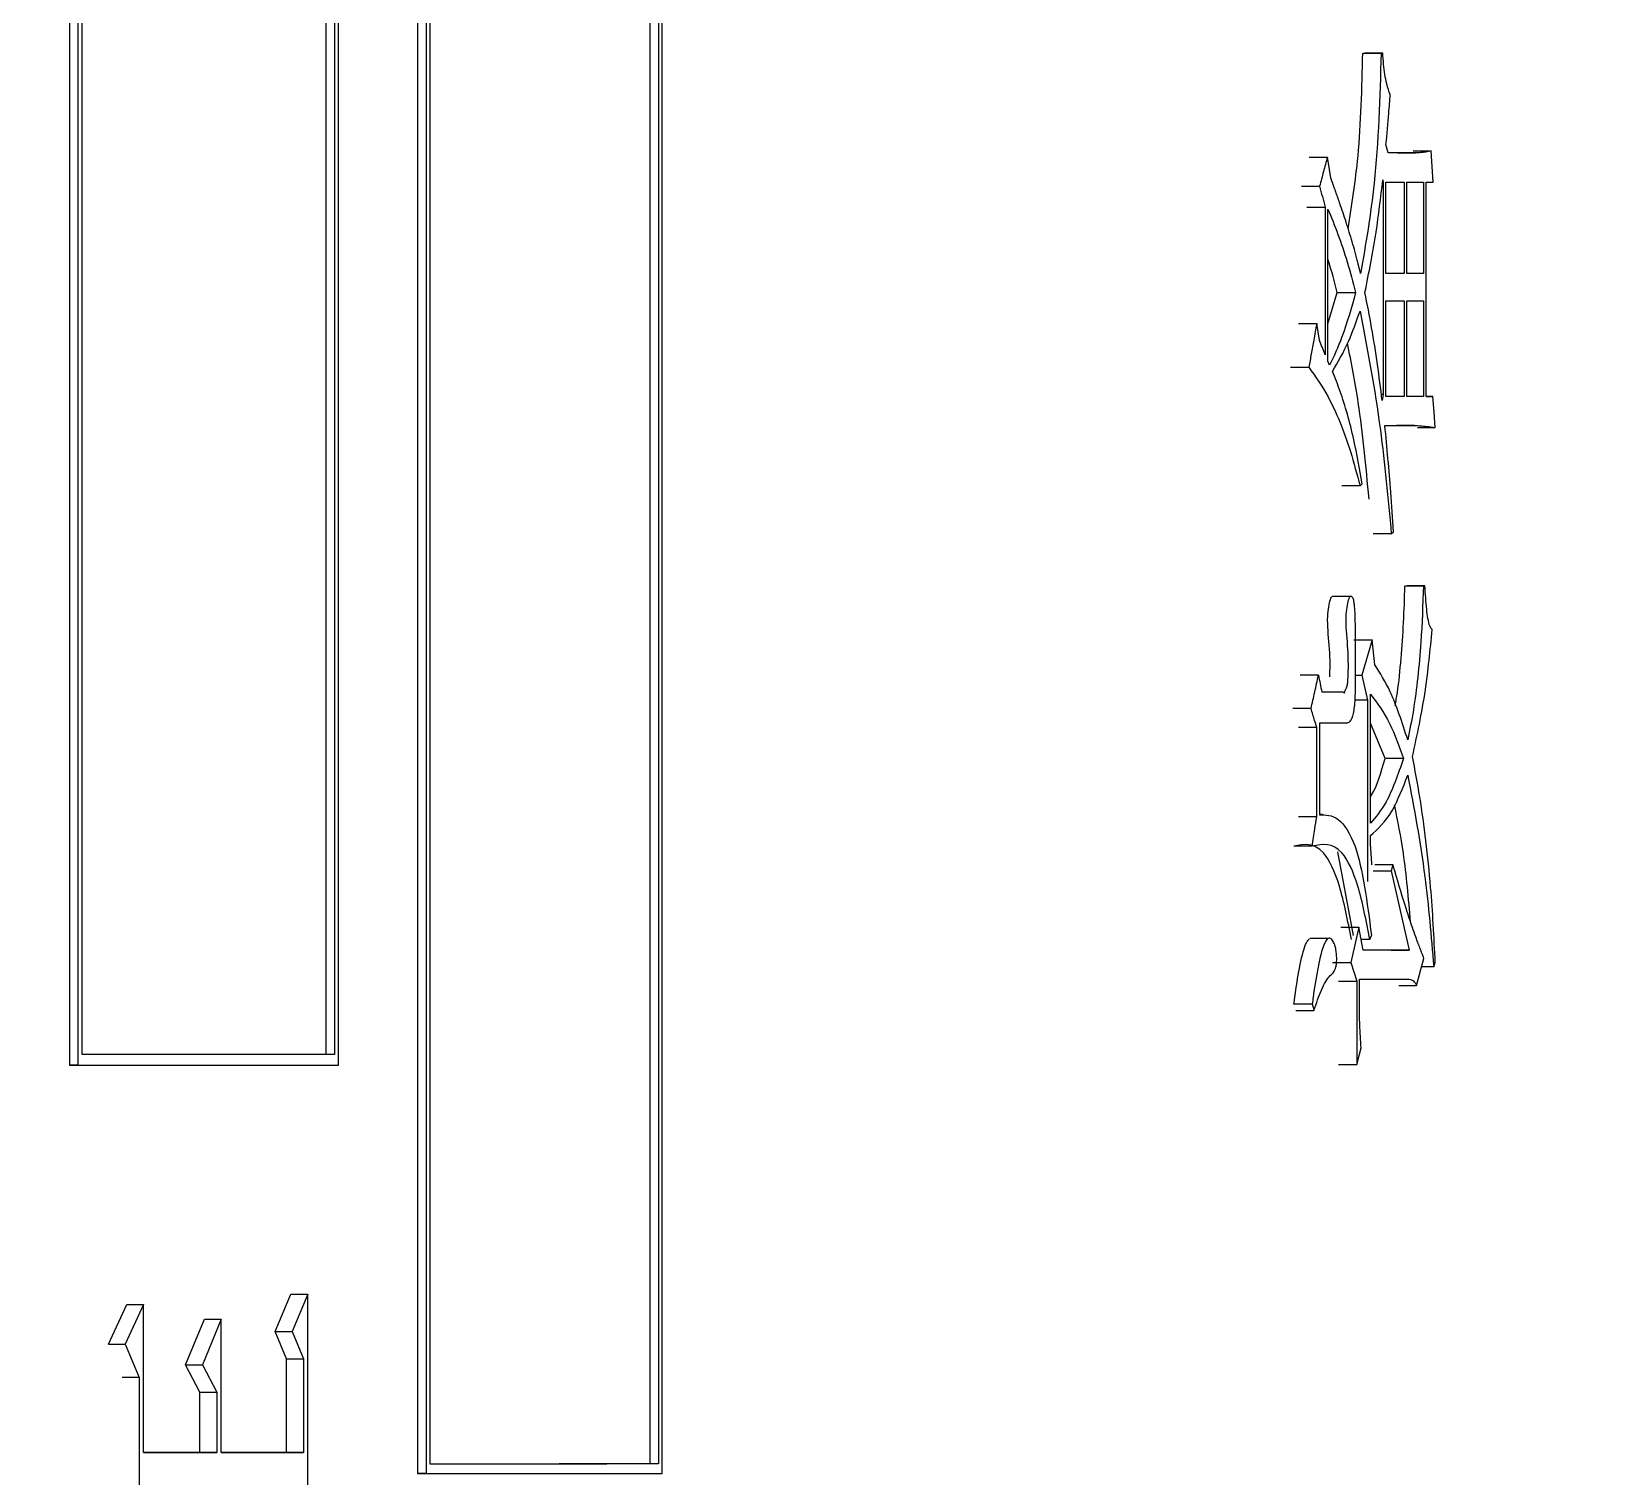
# Model space of a CAD drawing. Header units: millimetres. Extents: x 1890 to 4327, y 775 to 2498.
# Drawn here: x 3076.33 to 3084.5, y 1130.74 to 1138.25 of the extents above; entities that cross this region are included whole.
import ezdxf

# ---------------------------------------------------------------- set-up
doc = ezdxf.new("R2010")
doc.units = ezdxf.units.MM

msp = doc.modelspace()

# ---------------------------------------------------------------- linework, layer by layer
at = {"color": 7, "linetype": 'Continuous', "lineweight": 25}
for p, q in [((3079.5837, 1142.4095), (3079.5835, 1130.8055)), ((3079.6022, 1130.7555), (3079.6024, 1142.4182)), ((3079.5382, 1142.3883), (3079.538, 1130.8055)), ((3078.3316, 1141.842), (3078.3315, 1130.7554)), ((3078.3765, 1141.8608), (3078.3764, 1130.7554)), ((3078.3966, 1130.8054), (3078.3967, 1141.8692)), ((3077.8994, 1141.6613), (3077.8993, 1132.9343)), ((3077.92, 1132.8782), (3077.9201, 1141.67)), ((3077.8549, 1141.6427), (3077.8548, 1132.9343)), ((3076.5668, 1141.1043), (3076.5667, 1132.8782)), ((3076.5889, 1132.9343), (3076.589, 1141.1136)), ((3076.5233, 1141.0861), (3076.5232, 1132.8782)), ((3083.2447, 1138.1389), (3083.3386, 1138.1389)), ((3083.3469, 1138.1389), (3083.2531, 1138.1389)), ((3083.3469, 1138.1389), (3083.3386, 1138.1389)), ((3083.3748, 1137.6197), (3083.3636, 1137.6629)), ((3082.9647, 1137.598), (3083.0592, 1137.598)), ((3083.5175, 1137.6197), (3083.3748, 1137.6197)), ((3083.4241, 1137.6197), (3083.5175, 1137.6197)), ((3083.5052, 1137.6305), (3083.5984, 1137.6305)), ((3082.9237, 1137.4466), (3083.0183, 1137.4466)), ((3083.3497, 1137.4466), (3083.3497, 1136.3649)), ((3083.3636, 1136.9923), (3083.3636, 1137.4682)), ((3083.3636, 1137.4682), (3083.4575, 1137.4682)), ((3083.4575, 1137.4682), (3083.4575, 1136.9923)), ((3083.4712, 1136.9923), (3083.4712, 1137.4682)), ((3083.4712, 1137.4682), (3083.5581, 1137.4682)), ((3083.5581, 1137.4682), (3083.5581, 1136.9923)), ((3083.5715, 1136.3541), (3083.5716, 1137.4682)), ((3083.5716, 1137.4682), (3083.6091, 1137.4682)), ((3082.953, 1137.3384), (3083.0475, 1137.3384)), ((3083.0475, 1137.3384), (3083.0475, 1136.5704)), ((3083.0621, 1136.5379), (3083.0621, 1137.3276)), ((3083.4575, 1136.9923), (3083.3636, 1136.9923)), ((3083.4575, 1136.9923), (3083.3639, 1136.9923)), ((3083.5581, 1136.9923), (3083.4712, 1136.9923)), ((3083.5581, 1136.9923), (3083.4712, 1136.9923)), ((3083.0621, 1136.7315), (3083.1103, 1136.895)), ((3083.1118, 1136.8949), (3083.206, 1136.8949)), ((3083.3636, 1136.354), (3083.3636, 1136.8516)), ((3083.3636, 1136.8516), (3083.4575, 1136.8516)), ((3083.4575, 1136.8516), (3083.4575, 1136.3541)), ((3083.4712, 1136.8516), (3083.5581, 1136.8517)), ((3083.4712, 1136.3541), (3083.4712, 1136.8516)), ((3083.5581, 1136.8517), (3083.5581, 1136.3541)), ((3082.909, 1136.7326), (3083.0037, 1136.7326)), ((3083.0708, 1136.5163), (3083.0621, 1136.5379)), ((3083.3497, 1136.3649), (3083.3398, 1136.3649)), ((3083.3497, 1136.3649), (3083.3441, 1136.3324)), ((3083.4575, 1136.3541), (3083.3636, 1136.354)), ((3083.4575, 1136.3541), (3083.3639, 1136.3541)), ((3083.5581, 1136.3541), (3083.4712, 1136.3541)), ((3083.5581, 1136.3541), (3083.4712, 1136.3541)), ((3083.6064, 1136.3541), (3083.5715, 1136.3541)), ((3083.5715, 1136.3541), (3083.6064, 1136.3541)), ((3083.358, 1136.2026), (3083.5121, 1136.2026)), ((3083.5121, 1136.2026), (3083.4186, 1136.2026)), ((3083.5266, 1136.1918), (3083.6198, 1136.1918)), ((3083.2287, 1135.8889), (3083.1345, 1135.8889)), ((3083.2287, 1135.8889), (3083.24, 1135.8997)), ((3083.3913, 1135.6401), (3083.4024, 1135.6509)), ((3083.4647, 1135.3697), (3083.5581, 1135.3697)), ((3083.5661, 1135.3697), (3083.4729, 1135.3697)), ((3083.5661, 1135.3697), (3083.5581, 1135.3697)), ((3083.1783, 1135.3138), (3083.0835, 1135.3138)), ((3083.1969, 1135.0884), (3083.2909, 1135.0884)), ((3083.2909, 1135.0884), (3083.2372, 1134.9045)), ((3083.3049, 1134.9586), (3083.2909, 1135.0884)), ((3083.2031, 1135.0127), (3083.2031, 1134.8396)), ((3083.0124, 1134.9045), (3082.9178, 1134.9045)), ((3083.2031, 1134.9045), (3083.2372, 1134.9045)), ((3083.2372, 1134.9045), (3083.2683, 1134.7747)), ((3083.03, 1134.818), (3083.1401, 1134.818)), ((3083.0458, 1134.818), (3083.1401, 1134.818)), ((3083.2824, 1134.1365), (3083.2824, 1134.8071)), ((3082.9743, 1134.7314), (3082.8796, 1134.7314)), ((3083.2683, 1134.7747), (3083.2008, 1134.7747)), ((3083.2683, 1134.7747), (3083.2683, 1133.8336)), ((3083.0036, 1134.6341), (3082.909, 1134.6341)), ((3083.0036, 1134.1689), (3083.0036, 1134.6341)), ((3083.1573, 1134.6557), (3083.0183, 1134.6557)), ((3083.0183, 1134.6557), (3083.0183, 1134.1797)), ((3083.3587, 1134.4719), (3083.2824, 1134.655)), ((3083.4547, 1134.4719), (3083.3611, 1134.4719)), ((3083.0339, 1134.1804), (3083.0183, 1134.1804)), ((3082.9801, 1134.0174), (3082.8855, 1134.0174)), ((3083.1122, 1133.987), (3083.1922, 1133.5524)), ((3083.3996, 1133.9202), (3083.3059, 1133.9202)), ((3083.3996, 1133.9202), (3083.3913, 1133.8877)), ((3083.2976, 1133.8877), (3083.3913, 1133.8877)), ((3083.3913, 1133.8877), (3083.4848, 1133.4766)), ((3083.1288, 1133.5956), (3083.223, 1133.5956)), ((3083.223, 1133.5956), (3083.1802, 1133.4117)), ((3083.2457, 1133.4766), (3083.223, 1133.5956)), ((3083.0625, 1133.5362), (3082.9674, 1133.5362)), ((3083.2796, 1133.5307), (3083.2354, 1133.5307)), ((3083.2796, 1133.5307), (3083.288, 1133.5524)), ((3083.086, 1133.4117), (3083.1802, 1133.4117)), ((3083.1802, 1133.4117), (3083.2116, 1133.3144)), ((3083.4848, 1133.4766), (3083.2457, 1133.4766)), ((3083.3913, 1133.4767), (3083.4848, 1133.4766)), ((3083.5229, 1133.2928), (3083.5607, 1133.4334)), ((3083.6117, 1133.3901), (3083.6197, 1133.4117)), ((3083.2258, 1133.3252), (3083.4848, 1133.3252)), ((3083.2258, 1133.1846), (3083.2258, 1133.3252)), ((3083.3913, 1133.3252), (3083.4848, 1133.3252)), ((3083.6117, 1133.3901), (3083.5491, 1133.3901)), ((3083.2116, 1133.3144), (3083.2116, 1132.8817)), ((3083.4295, 1133.2928), (3083.5229, 1133.2928)), ((3082.9801, 1133.1953), (3082.8855, 1133.1953)), ((3082.8943, 1133.1629), (3082.9889, 1133.1629)), ((3077.8993, 1132.9343), (3077.8548, 1132.9343)), ((3083.2116, 1132.8817), (3083.2343, 1132.9682)), ((3076.5232, 1132.8782), (3077.8755, 1132.8782)), ((3076.5667, 1132.8782), (3076.5232, 1132.8782)), ((3077.8755, 1132.8782), (3077.92, 1132.8782)), ((3077.5914, 1131.4933), (3077.6732, 1131.688)), ((3077.6732, 1131.688), (3077.7618, 1131.688)), ((3077.7618, 1131.688), (3077.6799, 1131.4933)), ((3077.7618, 1130.0979), (3077.7618, 1131.688)), ((3076.7253, 1131.4284), (3076.8203, 1131.6339)), ((3076.9078, 1131.6339), (3076.8127, 1131.4284)), ((3076.9078, 1130.8659), (3076.9078, 1131.6339)), ((3077.1258, 1131.3202), (3077.2235, 1131.5582)), ((3077.3115, 1131.5582), (3077.2137, 1131.3202)), ((3077.3115, 1130.8659), (3077.3115, 1131.5582)), ((3077.5914, 1131.4933), (3077.6799, 1131.4933)), ((3077.6505, 1131.3527), (3077.5914, 1131.4933)), ((3077.6799, 1131.4933), (3077.7391, 1131.3527)), ((3076.7253, 1131.4284), (3076.8127, 1131.4284)), ((3076.8127, 1131.4284), (3076.884, 1131.2553)), ((3077.1258, 1131.3202), (3077.2137, 1131.3202)), ((3077.2003, 1131.1796), (3077.1258, 1131.3202)), ((3077.2137, 1131.3202), (3077.2883, 1131.1796)), ((3077.6505, 1130.8659), (3077.6505, 1131.3527)), ((3077.7391, 1131.3527), (3077.7391, 1130.8659)), ((3076.884, 1131.2553), (3076.7966, 1131.2553)), ((3076.884, 1131.2553), (3076.884, 1129.968)), ((3077.2003, 1131.1796), (3077.2883, 1131.1796)), ((3077.2003, 1130.8659), (3077.2003, 1131.1796)), ((3077.2883, 1131.1796), (3077.2883, 1130.8659)), ((3077.2883, 1130.8659), (3076.9078, 1130.8659)), ((3076.9078, 1130.8659), (3077.2003, 1130.8659)), ((3077.2003, 1130.8659), (3077.2883, 1130.8659)), ((3077.7391, 1130.8659), (3077.3115, 1130.8659)), ((3077.3115, 1130.8659), (3077.6505, 1130.8659)), ((3077.6505, 1130.8659), (3077.7391, 1130.8659)), ((3079.5835, 1130.8055), (3079.538, 1130.8055)), ((3078.3315, 1130.7554), (3079.5561, 1130.7555)), ((3078.3764, 1130.7554), (3078.3315, 1130.7554)), ((3079.5561, 1130.7555), (3079.6022, 1130.7555))]:
    msp.add_line(p, q, dxfattribs=at)
at = {"color": 7, "linetype": 'Continuous', "lineweight": 25, "flags": 128}
for points in [[(3083.0766, 1137.4898), (3083.0695, 1137.5338), (3083.0644, 1137.5659), (3083.0592, 1137.598)], [(3083.6091, 1137.4682), (3083.6038, 1137.5494), (3083.5984, 1137.6305)], [(3083.3469, 1137.4791), (3083.3483, 1137.4628), (3083.3497, 1137.4466)], [(3083.0183, 1136.6461), (3083.011, 1136.6894), (3083.0037, 1136.7326)], [(3082.8678, 1136.5055), (3082.8912, 1136.5055), (3082.9153, 1136.5055), (3082.9625, 1136.5055)], [(3083.6198, 1136.1918), (3083.6131, 1136.2729), (3083.6064, 1136.3541)], [(3083.3913, 1135.6401), (3083.3524, 1135.6401), (3083.3239, 1135.6401), (3083.2976, 1135.6401)], [(3083.0036, 1134.1689), (3082.9795, 1134.1689), (3082.9554, 1134.1689), (3082.909, 1134.1689)], [(3083.1174, 1133.3144), (3083.1638, 1133.3144), (3083.2116, 1133.3144)], [(3082.9801, 1133.1954), (3082.9845, 1133.1791), (3082.9889, 1133.1629)], [(3083.1174, 1132.8817), (3083.1401, 1132.8817), (3083.1642, 1132.8817), (3083.2116, 1132.8817)], [(3076.8203, 1131.6339), (3076.864, 1131.6339), (3076.9078, 1131.6339)], [(3077.2235, 1131.5582), (3077.2675, 1131.5582), (3077.3115, 1131.5582)], [(3077.6505, 1131.3527), (3077.6948, 1131.3527), (3077.7391, 1131.3527)]]:
    msp.add_lwpolyline(points, dxfattribs=at)
at = {"color": 7, "linetype": 'Continuous', "lineweight": 25}
for points, knots in [([(3009.4559, 1127.4815), (3012.0163, 1127.5064), (3015.5967, 1127.5412), (3020.8659, 1127.8199), (3025.3303, 1128.1552), (3030.6464, 1128.7209), (3036.2154, 1129.4942), (3042.0288, 1130.5042), (3048.0001, 1131.7603), (3054.0761, 1133.2709), (3060.214, 1135.0416), (3066.3793, 1137.0758), (3072.5428, 1139.3753), (3078.6797, 1141.9405), (3084.7678, 1144.7709), (3090.7873, 1147.8647), (3096.7201, 1151.2193), (3102.5492, 1154.8315), (3108.2589, 1158.697), (3113.8345, 1162.8111), (3119.2618, 1167.1684), (3124.5274, 1171.7626), (3129.6188, 1176.5871), (3134.5237, 1181.6348), (3139.2305, 1186.8977), (3143.7283, 1192.3677), (3148.0065, 1198.0359), (3152.0552, 1203.8931), (3155.8649, 1209.9298), (3159.4265, 1216.1356), (3162.7318, 1222.5003), (3165.7726, 1229.0128), (3168.5417, 1235.662), (3171.0321, 1242.4364), (3173.2376, 1249.3241), (3175.1522, 1256.3129), (3176.7708, 1263.3905), (3178.0886, 1270.5442), (3179.1015, 1277.7612), (3179.8059, 1285.0284), (3180.1988, 1292.3326), (3180.2777, 1299.6604), (3180.0407, 1306.9985), (3179.4865, 1314.3332), (3178.6143, 1321.6509), (3177.424, 1328.9379), (3175.9159, 1336.1805), (3174.0909, 1343.3651), (3171.9504, 1350.4779), (3169.4966, 1357.5054), (3166.7317, 1364.434), (3163.659, 1371.2503), (3160.2819, 1377.941), (3156.6043, 1384.4929), (3152.6306, 1390.8929), (3148.3657, 1397.1282), (3143.8145, 1403.1863), (3138.9826, 1409.0546), (3133.8754, 1414.721), (3128.4988, 1420.1736), (3123.0521, 1425.2212), (3117.5787, 1429.8734), (3112.1205, 1434.1429), (3106.4956, 1438.1852), (3100.7141, 1441.9936), (3094.7867, 1445.5618), (3088.7242, 1448.8837), (3082.5384, 1451.954), (3076.2418, 1454.7675), (3069.8481, 1457.3194), (3063.373, 1459.6055), (3056.8353, 1461.6218), (3050.2603, 1463.3643), (3043.6875, 1464.8292), (3037.1937, 1466.0107), (3030.9042, 1466.9078), (3025.3805, 1467.4912), (3020.4976, 1467.8588), (3015.6735, 1468.0986), (3009.6992, 1468.2157), (3004.1824, 1468.1053), (2998.9131, 1467.8336), (2994.4487, 1467.4961), (2989.1327, 1466.9312), (2983.5636, 1466.1577), (2977.7502, 1465.1477), (2971.779, 1463.8916), (2965.7029, 1462.381), (2959.565, 1460.6103), (2953.3998, 1458.5761), (2947.2362, 1456.2766), (2941.0994, 1453.7114), (2935.0113, 1450.881), (2928.9917, 1447.7872), (2923.059, 1444.4326), (2917.2299, 1440.8204), (2911.5201, 1436.9549), (2905.9446, 1432.8408), (2900.5173, 1428.4835), (2895.2516, 1423.8893), (2890.1603, 1419.0648), (2885.2554, 1414.0171), (2880.5485, 1408.7542), (2876.0507, 1403.2842), (2871.7725, 1397.616), (2867.7238, 1391.7587), (2863.9142, 1385.7221), (2860.3524, 1379.5163), (2857.0477, 1373.1515), (2854.0049, 1366.6395), (2851.243, 1359.9881), (2848.9059, 1353.706), (2847.6274, 1349.6009), (2847.0642, 1347.7924)], [0, 0, 0, 0, 0.0102074, 0.014274, 0.021037, 0.0280561, 0.0355867, 0.0434511, 0.0515783, 0.0599113, 0.0684099, 0.0770439, 0.085791, 0.0946336, 0.1035582, 0.112554, 0.1216124, 0.1307262, 0.1398897, 0.1490979, 0.1583469, 0.1676331, 0.1769537, 0.1863062, 0.1956884, 0.2050985, 0.2145348, 0.2239961, 0.233481, 0.2429885, 0.2525178, 0.262068, 0.2716385, 0.2812287, 0.2908382, 0.3004664, 0.3101132, 0.3197782, 0.3294613, 0.3391624, 0.3488814, 0.3586183, 0.3683733, 0.3781464, 0.387938, 0.3977483, 0.4075776, 0.4174265, 0.4272956, 0.4371854, 0.4470968, 0.4570307, 0.4669882, 0.4769704, 0.486979, 0.4970156, 0.5070822, 0.5171812, 0.5273154, 0.5374882, 0.5477037, 0.5569145, 0.5661226, 0.5753266, 0.5845258, 0.5937191, 0.6029052, 0.6120821, 0.6212471, 0.6303962, 0.6395236, 0.6486197, 0.6576679, 0.6666375, 0.6754633, 0.6839789, 0.6919633, 0.6976055, 0.7035012, 0.7112199, 0.7214273, 0.7254939, 0.7322569, 0.739276, 0.7468066, 0.754671, 0.7627982, 0.7711312, 0.7796298, 0.7882638, 0.7970109, 0.8058535, 0.8147781, 0.8237739, 0.8328323, 0.8419461, 0.8511096, 0.8603178, 0.8695668, 0.878853, 0.8881736, 0.8975261, 0.9069083, 0.9163184, 0.9257547, 0.935216, 0.9447009, 0.9542084, 0.9637377, 0.9732879, 0.9828584, 0.9924486, 1, 1, 1, 1]), ([(3083.1672, 1137.2252), (3083.1865, 1137.3489), (3083.2309, 1137.6331), (3083.2384, 1137.9564), (3083.2427, 1138.1389)], [0, 0, 0, 0, 0.4353287, 1, 1, 1, 1]), ([(3083.3386, 1138.1389), (3083.3315, 1137.9074), (3083.319, 1137.4976), (3083.2581, 1137.1455), (3083.2316, 1136.9923)], [0, 0, 0, 0, 0.56492, 1, 1, 1, 1]), ([(3083.3859, 1137.9226), (3083.3792, 1137.94), (3083.3681, 1137.9691), (3083.3574, 1138.0266), (3083.3507, 1138.0809), (3083.3482, 1138.1195), (3083.3469, 1138.1389)], [0, 0, 0, 0, 0.330275, 0.550122, 0.773937, 1, 1, 1, 1]), ([(3083.3636, 1137.6629), (3083.3685, 1137.7175), (3083.3763, 1137.8036), (3083.3833, 1137.8906), (3083.3859, 1137.9226)], [0, 0, 0, 0, 0.632425, 1, 1, 1, 1]), ([(3083.0592, 1137.598), (3083.0524, 1137.5728), (3083.0388, 1137.5223), (3083.0252, 1137.4718), (3083.0183, 1137.4466)], [0, 0, 0, 0, 0.5, 1, 1, 1, 1]), ([(3083.5984, 1137.6305), (3083.589, 1137.6281), (3083.571, 1137.6233), (3083.544, 1137.6207), (3083.5263, 1137.62), (3083.5175, 1137.6197)], [0, 0, 0, 0, 0.350188, 0.675022, 1, 1, 1, 1]), ([(3083.2316, 1136.9923), (3083.231, 1136.9947), (3083.2301, 1136.9982), (3083.229, 1137.0029), (3083.2278, 1137.0077), (3083.2267, 1137.0124), (3083.2255, 1137.0171), (3083.2246, 1137.0206), (3083.2235, 1137.0253), (3083.2223, 1137.0301), (3083.2211, 1137.0348), (3083.2203, 1137.0383), (3083.2194, 1137.0418), (3083.2182, 1137.0465), (3083.2167, 1137.0523), (3083.2152, 1137.0581), (3083.2132, 1137.0662), (3083.2069, 1137.0903), (3083.1907, 1137.1486), (3083.1725, 1137.2088), (3083.1486, 1137.2845), (3083.1343, 1137.3273), (3083.1218, 1137.3633), (3083.119, 1137.3713), (3083.1162, 1137.3793), (3083.1134, 1137.3872), (3083.1113, 1137.3931), (3083.1092, 1137.3991), (3083.1064, 1137.407), (3083.1036, 1137.4149), (3083.1008, 1137.4228), (3083.0987, 1137.4287), (3083.0969, 1137.4336), (3083.0955, 1137.4375), (3083.0941, 1137.4415), (3083.0927, 1137.4454), (3083.0913, 1137.4493), (3083.0902, 1137.4523), (3083.0888, 1137.4562), (3083.0874, 1137.4601), (3083.086, 1137.464), (3083.0849, 1137.467), (3083.0838, 1137.4699), (3083.0824, 1137.4738), (3083.081, 1137.4777), (3083.0796, 1137.4816), (3083.0782, 1137.4854), (3083.0772, 1137.4881), (3083.0766, 1137.4898)], [0, 0, 0, 0, 0.012754, 0.019131, 0.0255081, 0.0382621, 0.0446391, 0.0510162, 0.0573932, 0.0701472, 0.0765243, 0.0829013, 0.0892783, 0.0956553, 0.1084094, 0.1211635, 0.1275405, 0.1530491, 0.2551015, 0.4592227, 0.5102396, 0.714344, 0.727098, 0.7398521, 0.7653602, 0.7781143, 0.7908683, 0.8036224, 0.8163764, 0.8418845, 0.8546386, 0.8673926, 0.8801467, 0.8865237, 0.8929007, 0.9056548, 0.9120318, 0.9184088, 0.9247859, 0.9375399, 0.9439169, 0.950294, 0.956671, 0.963048, 0.975802, 0.9821791, 0.9885561, 1, 1, 1, 1]), ([(3083.0183, 1137.4466), (3083.0232, 1137.4285), (3083.033, 1137.3925), (3083.0427, 1137.3564), (3083.0475, 1137.3384)], [0, 0, 0, 0, 0.500001, 1, 1, 1, 1]), ([(3083.2542, 1136.8949), (3083.2749, 1136.9969), (3083.3121, 1137.1799), (3083.3362, 1137.3872), (3083.3469, 1137.4791)], [0, 0, 0, 0, 0.556532, 1, 1, 1, 1]), ([(3083.0621, 1137.3276), (3083.0796, 1137.2846), (3083.1145, 1137.1991), (3083.163, 1137.0556), (3083.1916, 1136.9486), (3083.206, 1136.8949)], [0, 0, 0, 0, 0.334945, 0.666198, 1, 1, 1, 1]), ([(3083.1103, 1136.895), (3083.0962, 1136.9501), (3083.081, 1137.0099), (3083.0634, 1137.0618), (3083.0621, 1137.0658)], [0, 0, 0, 0, 0.923148, 1, 1, 1, 1]), ([(3083.206, 1136.8949), (3083.1832, 1136.8137), (3083.1427, 1136.6694), (3083.0926, 1136.5628), (3083.0708, 1136.5163)], [0, 0, 0, 0, 0.56355, 1, 1, 1, 1]), ([(3083.3441, 1136.3324), (3083.3361, 1136.3953), (3083.3197, 1136.5249), (3083.2897, 1136.7132), (3083.2661, 1136.8342), (3083.2542, 1136.8949)], [0, 0, 0, 0, 0.320214, 0.659112, 1, 1, 1, 1]), ([(3083.0853, 1136.4839), (3083.114, 1136.5322), (3083.1655, 1136.6191), (3083.2093, 1136.7427), (3083.2287, 1136.7975)], [0, 0, 0, 0, 0.556747, 1, 1, 1, 1]), ([(3083.2287, 1136.7975), (3083.2671, 1136.5966), (3083.3363, 1136.2351), (3083.3744, 1135.8232), (3083.3913, 1135.6401)], [0, 0, 0, 0, 0.555577, 1, 1, 1, 1]), ([(3083.0037, 1136.7326), (3082.9985, 1136.7038), (3082.989, 1136.6515), (3082.9753, 1136.5758), (3082.9668, 1136.5289), (3082.9625, 1136.5055)], [0, 0, 0, 0, 0.380657, 0.690329, 1, 1, 1, 1]), ([(3083.0475, 1136.5704), (3083.0427, 1136.583), (3083.0329, 1136.6082), (3083.0232, 1136.6335), (3083.0183, 1136.6461)], [0, 0, 0, 0, 0.499997, 1, 1, 1, 1]), ([(3083.2755, 1135.8201), (3083.2596, 1135.9916), (3083.233, 1136.28), (3083.1835, 1136.5292), (3083.1635, 1136.6301)], [0, 0, 0, 0, 0.595013, 1, 1, 1, 1]), ([(3082.9625, 1136.5055), (3082.9966, 1136.4578), (3083.0531, 1136.3789), (3083.1245, 1136.2257), (3083.1803, 1136.0709), (3083.2125, 1135.9498), (3083.2287, 1135.8889)], [0, 0, 0, 0, 0.33491, 0.554084, 0.775731, 1, 1, 1, 1]), ([(3083.24, 1135.8997), (3083.2263, 1135.9782), (3083.2038, 1136.1067), (3083.1636, 1136.263), (3083.1266, 1136.3827), (3083.099, 1136.4502), (3083.0853, 1136.4838)], [0, 0, 0, 0, 0.345122, 0.565624, 0.783909, 1, 1, 1, 1]), ([(3083.4024, 1135.6509), (3083.3979, 1135.7196), (3083.3894, 1135.847), (3083.3743, 1136.0307), (3083.3634, 1136.1453), (3083.358, 1136.2026)], [0, 0, 0, 0, 0.368755, 0.684174, 1, 1, 1, 1]), ([(3083.5121, 1136.2026), (3083.5225, 1136.2023), (3083.5435, 1136.2016), (3083.5794, 1136.1982), (3083.6048, 1136.1942), (3083.6198, 1136.1918)], [0, 0, 0, 0, 0.289216, 0.578434, 1, 1, 1, 1]), ([(3083.4113, 1134.7485), (3083.4153, 1134.7705), (3083.4289, 1134.8457), (3083.4426, 1134.9928), (3083.4563, 1135.1779), (3083.4601, 1135.3057), (3083.4619, 1135.3697)], [0, 0, 0, 0, 0.120306, 0.411451, 0.705042, 1, 1, 1, 1]), ([(3083.5581, 1135.3697), (3083.5547, 1135.271), (3083.5491, 1135.109), (3083.5294, 1134.8938), (3083.5072, 1134.7216), (3083.4868, 1134.6198), (3083.4766, 1134.5692)], [0, 0, 0, 0, 0.343988, 0.565055, 0.783969, 1, 1, 1, 1]), ([(3083.6037, 1135.1425), (3083.5993, 1135.1473), (3083.5903, 1135.1572), (3083.5811, 1135.1993), (3083.572, 1135.2689), (3083.5686, 1135.328), (3083.5661, 1135.3697)], [0, 0, 0, 0, 0.175771, 0.359485, 0.548639, 1, 1, 1, 1]), ([(3083.0709, 1134.8964), (3083.0711, 1134.8991), (3083.0748, 1134.9525), (3083.0709, 1135.0607), (3083.0565, 1135.1787), (3083.0651, 1135.2607), (3083.072, 1135.2936), (3083.0784, 1135.3104), (3083.0813, 1135.3123), (3083.0822, 1135.3129)], [0, 0, 0, 0, 0.018521, 0.367057, 0.710389, 0.822056, 0.932404, 0.97926, 1, 1, 1, 1]), ([(3083.1401, 1134.818), (3083.1413, 1134.8167), (3083.1435, 1134.8144), (3083.1464, 1134.8131), (3083.1485, 1134.8146), (3083.1511, 1134.8218), (3083.155, 1134.834), (3083.1612, 1134.8454), (3083.1656, 1134.8715), (3083.1692, 1134.9429), (3083.1672, 1135.0592), (3083.1522, 1135.1767), (3083.1604, 1135.2583), (3083.1671, 1135.2922), (3083.1744, 1135.3109), (3083.1804, 1135.3167), (3083.1861, 1135.3153), (3083.1909, 1135.3082), (3083.1951, 1135.2939), (3083.2006, 1135.255), (3083.2038, 1135.1581), (3083.2034, 1135.0714), (3083.2031, 1135.0127)], [0, 0, 0, 0, 0.0138, 0.025127, 0.031098, 0.037099, 0.060784, 0.089374, 0.112534, 0.153888, 0.320046, 0.483741, 0.537098, 0.589789, 0.612612, 0.635583, 0.657284, 0.674402, 0.691535, 0.721107, 0.811251, 1, 1, 1, 1]), ([(3083.5011, 1134.4827), (3083.5256, 1134.594), (3083.5697, 1134.7947), (3083.5932, 1135.0354), (3083.6037, 1135.1425)], [0, 0, 0, 0, 0.554975, 1, 1, 1, 1]), ([(3083.4766, 1134.5692), (3083.4476, 1134.6589), (3083.3961, 1134.818), (3083.3326, 1134.9159), (3083.3049, 1134.9586)], [0, 0, 0, 0, 0.563739, 1, 1, 1, 1]), ([(3082.9743, 1134.7314), (3082.9806, 1134.7603), (3082.9934, 1134.818), (3083.0061, 1134.8757), (3083.0124, 1134.9045)], [0, 0, 0, 0, 0.4999994, 1, 1, 1, 1]), ([(3083.0124, 1134.9045), (3083.0154, 1134.8901), (3083.0212, 1134.8612), (3083.0271, 1134.8324), (3083.03, 1134.818)], [0, 0, 0, 0, 0.5, 1, 1, 1, 1]), ([(3083.2031, 1134.8396), (3083.2027, 1134.8126), (3083.2021, 1134.7596), (3083.1917, 1134.6916), (3083.1744, 1134.6591), (3083.163, 1134.6568), (3083.1573, 1134.6557)], [0, 0, 0, 0, 0.293529, 0.577239, 0.79045, 1, 1, 1, 1]), ([(3083.2824, 1134.8071), (3083.3172, 1134.7613), (3083.3799, 1134.6789), (3083.4317, 1134.5356), (3083.4547, 1134.4719)], [0, 0, 0, 0, 0.555585, 1, 1, 1, 1]), ([(3083.0036, 1134.6341), (3083.0001, 1134.6459), (3082.9934, 1134.6681), (3082.9836, 1134.7006), (3082.9774, 1134.7211), (3082.9743, 1134.7314)], [0, 0, 0, 0, 0.365746, 0.682872, 1, 1, 1, 1]), ([(3083.4547, 1134.4719), (3083.4257, 1134.3887), (3083.3743, 1134.2411), (3083.3103, 1134.1683), (3083.2824, 1134.1365)], [0, 0, 0, 0, 0.56317, 1, 1, 1, 1]), ([(3083.2824, 1134.2743), (3083.2846, 1134.2774), (3083.3144, 1134.319), (3083.3374, 1134.3984), (3083.3587, 1134.4719)], [0, 0, 0, 0, 0.075653, 1, 1, 1, 1]), ([(3083.6197, 1133.4117), (3083.613, 1133.5433), (3083.602, 1133.7595), (3083.5722, 1134.0446), (3083.5412, 1134.2741), (3083.5144, 1134.4134), (3083.5011, 1134.4827)], [0, 0, 0, 0, 0.3437, 0.56446, 0.78335, 1, 1, 1, 1]), ([(3083.2824, 1134.0716), (3083.3218, 1134.1068), (3083.3928, 1134.1702), (3083.4508, 1134.3191), (3083.4766, 1134.3853)], [0, 0, 0, 0, 0.555454, 1, 1, 1, 1]), ([(3083.4766, 1134.3853), (3083.5091, 1134.214), (3083.5678, 1133.9053), (3083.5982, 1133.5488), (3083.6117, 1133.3901)], [0, 0, 0, 0, 0.554852, 1, 1, 1, 1]), ([(3083.4912, 1133.6226), (3083.4807, 1133.7449), (3083.4619, 1133.9633), (3083.4249, 1134.1489), (3083.4085, 1134.2306)], [0, 0, 0, 0, 0.559578, 1, 1, 1, 1]), ([(3082.9801, 1134.0175), (3082.9824, 1134.0323), (3082.987, 1134.0619), (3082.9949, 1134.1124), (3083.0004, 1134.1481), (3083.0036, 1134.1689)], [0, 0, 0, 0, 0.293208, 0.586415, 1, 1, 1, 1]), ([(3083.0183, 1134.1797), (3083.0509, 1134.1795), (3083.1164, 1134.1791), (3083.2299, 1134.0043), (3083.2657, 1133.726), (3083.288, 1133.5524)], [0, 0, 0, 0, 0.271711, 0.545564, 1, 1, 1, 1]), ([(3083.2908, 1133.9201), (3083.2894, 1133.9374), (3083.2868, 1133.9708), (3083.2833, 1134.0211), (3083.2827, 1134.0547), (3083.2824, 1134.0716)], [0, 0, 0, 0, 0.3484066, 0.6722881, 1, 1, 1, 1]), ([(3083.1838, 1133.5307), (3083.1651, 1133.6288), (3083.1285, 1133.8202), (3083.0245, 1134.0427), (3082.9376, 1134.027), (3082.8848, 1134.0174)], [0, 0, 0, 0, 0.291558, 0.569369, 1, 1, 1, 1]), ([(3083.2796, 1133.5307), (3083.2608, 1133.6288), (3083.2242, 1133.8203), (3083.12, 1134.0427), (3083.033, 1134.027), (3082.9801, 1134.0174)], [0, 0, 0, 0, 0.29142, 0.569226, 1, 1, 1, 1]), ([(3083.5607, 1133.4334), (3083.5593, 1133.4371), (3083.5571, 1133.4426), (3083.5542, 1133.4499), (3083.5513, 1133.4573), (3083.5485, 1133.4647), (3083.5456, 1133.4721), (3083.5434, 1133.4776), (3083.5405, 1133.4851), (3083.5377, 1133.4925), (3083.5348, 1133.5001), (3083.5327, 1133.5057), (3083.5284, 1133.5171), (3083.5135, 1133.5573), (3083.4941, 1133.6133), (3083.4559, 1133.729), (3083.4266, 1133.8277), (3083.4027, 1133.9095), (3083.3996, 1133.9202)], [0, 0, 0, 0, 0.025377, 0.038065, 0.050754, 0.076131, 0.088819, 0.101507, 0.114196, 0.139573, 0.152261, 0.16495, 0.177638, 0.228393, 0.431466, 0.532978, 0.939243, 1, 1, 1, 1]), ([(3082.8847, 1133.1954), (3082.892, 1133.2465), (3082.9066, 1133.349), (3082.9295, 1133.4615), (3082.9516, 1133.5224), (3082.9622, 1133.5316), (3082.9665, 1133.5354)], [0, 0, 0, 0, 0.376936, 0.756018, 0.900931, 1, 1, 1, 1]), ([(3082.9889, 1133.1629), (3083.0018, 1133.1999), (3083.0277, 1133.2743), (3083.0661, 1133.3436), (3083.0957, 1133.3609), (3083.1053, 1133.3958), (3083.1075, 1133.4186), (3083.1075, 1133.4448), (3083.105, 1133.4726), (3083.0988, 1133.5005), (3083.0888, 1133.5237), (3083.0753, 1133.5402), (3083.0597, 1133.538), (3083.0421, 1133.5122), (3083.013, 1133.4168), (3082.9945, 1133.3004), (3082.9818, 1133.2076), (3082.9801, 1133.1954)], [0, 0, 0, 0, 0.147264, 0.295549, 0.379238, 0.397703, 0.416178, 0.440331, 0.464931, 0.490583, 0.529382, 0.57023, 0.614805, 0.662848, 0.734386, 0.964893, 1, 1, 1, 1]), ([(3083.4848, 1133.3252), (3083.4922, 1133.3239), (3083.5055, 1133.3216), (3083.5175, 1133.3016), (3083.5229, 1133.2928)], [0, 0, 0, 0, 0.557224, 1, 1, 1, 1]), ([(3083.2343, 1132.9682), (3083.2315, 1133.008), (3083.2265, 1133.0791), (3083.226, 1133.1523), (3083.2258, 1133.1846)], [0, 0, 0, 0, 0.558839, 1, 1, 1, 1]), ([(3077.8993, 1132.9343), (3077.7676, 1132.9343), (3077.5042, 1132.9343), (3077.0684, 1132.9343), (3076.7593, 1132.9343), (3076.5889, 1132.9343)], [0, 0, 0, 0, 0.3099205, 0.6198411, 1, 1, 1, 1]), ([(3077.8548, 1132.9343), (3077.7487, 1132.9343), (3077.5365, 1132.9343), (3077.1182, 1132.9343), (3076.7977, 1132.9343), (3076.5889, 1132.9343)], [0, 0, 0, 0, 0.258503, 0.517006, 1, 1, 1, 1]), ([(3076.5667, 1132.8782), (3076.7059, 1132.8782), (3076.9842, 1132.8782), (3077.437, 1132.8782), (3077.7444, 1132.8782), (3077.92, 1132.8782)], [0, 0, 0, 0, 0.300081, 0.600162, 1, 1, 1, 1]), ([(3079.5835, 1130.8055), (3079.4647, 1130.8055), (3079.2269, 1130.8054), (3078.8324, 1130.8054), (3078.5514, 1130.8054), (3078.3966, 1130.8054)], [0, 0, 0, 0, 0.309921, 0.619841, 1, 1, 1, 1]), ([(3079.538, 1130.8055), (3079.4422, 1130.8055), (3079.2507, 1130.8055), (3078.874, 1130.8054), (3078.5845, 1130.8054), (3078.3966, 1130.8054)], [0, 0, 0, 0, 0.259657, 0.519313, 1, 1, 1, 1]), ([(3078.3764, 1130.7554), (3078.5029, 1130.7554), (3078.7559, 1130.7554), (3079.1663, 1130.7554), (3079.4437, 1130.7555), (3079.6022, 1130.7555)], [0, 0, 0, 0, 0.300081, 0.600162, 1, 1, 1, 1])]:
    msp.add_open_spline(points, degree=3, knots=knots, dxfattribs=at)

doc.saveas('drawing.dxf')
